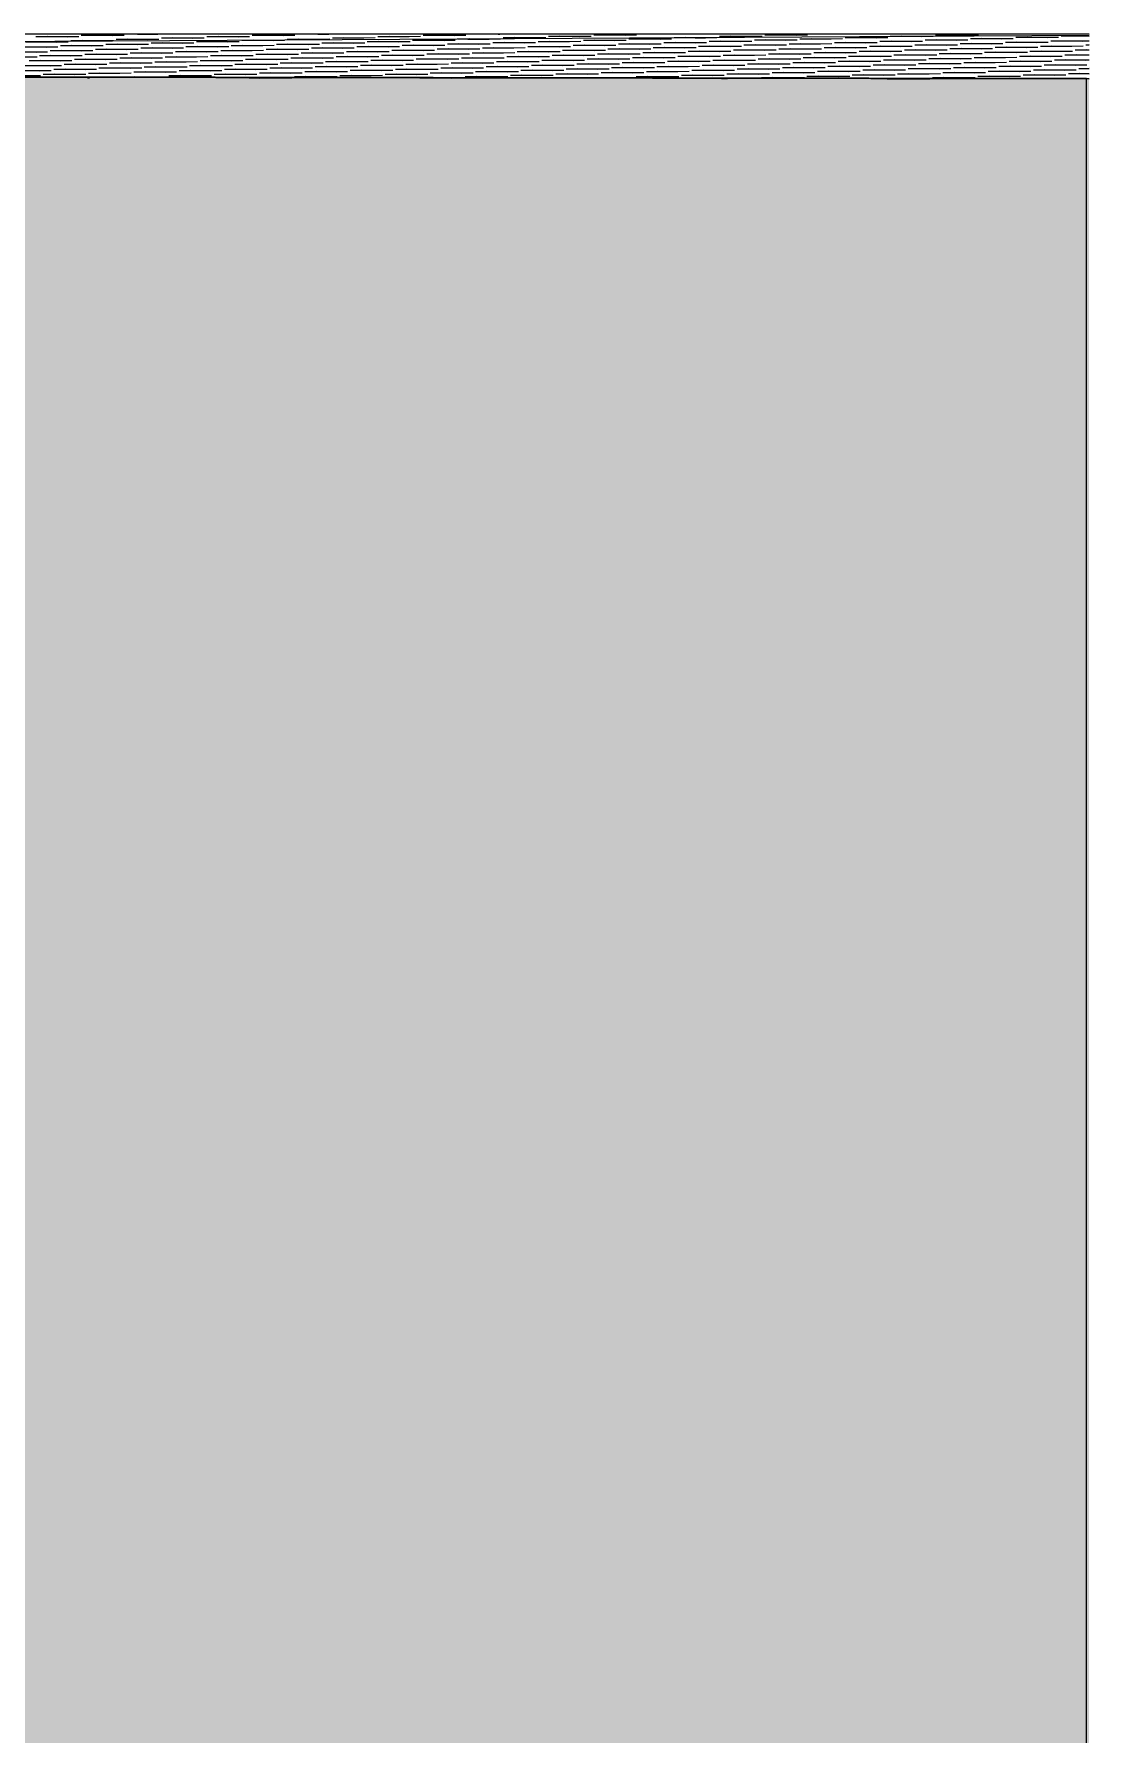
# Model space of a CAD drawing. Header units: millimetres. Extents: x 239748 to 326588, y -19262 to 5561.
# Drawn here: x 276769 to 278833, y -3525 to -200 of the extents above; entities that cross this region are included whole.
import ezdxf

# ---------------------------------------------------------------- set-up
doc = ezdxf.new("R2010")
doc.units = ezdxf.units.MM
doc.header["$MEASUREMENT"] = 0
doc.layers.add('New_2D Drafting - General_Pen_No__1', color=7, linetype='Continuous', lineweight=13)
doc.layers.add('New_Site & Landscape - Terrain_Pen_No__1', color=7, linetype='Continuous', lineweight=13)
for name, color, linetype, lineweight, true_color in [('New_2D Drafting - General_Pen_No__61', 7, 'Continuous', 20, 0x6a6a6a), ('New_Site & Landscape - Terrain_Pen_No__180', 7, 'Continuous', 15, 0xd6cda7), ('New_Site & Landscape - Terrain_Pen_No__93', 7, 'Continuous', 13, 0xa2a233)]:
    doc.layers.add(name, color=color, linetype=linetype, lineweight=lineweight, true_color=true_color)

msp = doc.modelspace()

# ---------------------------------------------------------------- hatches: boundary and pattern name
at = {"layer": 'New_2D Drafting - General_Pen_No__61', "linetype": 'Continuous', "lineweight": 20, "true_color": 0x6a6a6a}
h = msp.add_hatch(dxfattribs=at)
h.set_pattern_fill('Dashed_0001', color=251, style=0, pattern_type=2)
h.set_pattern_definition([(45, (0, 0), (-183.84776, 183.84776), [195, -65]), (45, (7e-14, 183.85), (-183.84776, 183.84776), [195, -65])])
h.paths.add_polyline_path([(239750.0788, -623.3184), (239760.5803, -4753.4379), (239760.5803, -19262.3247), (278828.6527, -19262.3247), (278828.6169, -286.9357), (268610.0254, -272.2694), (266963.5283, -271.0107), (261898.0667, -277.5182), (250285.9898, -219.4916), (248306.7808, -203.641), (242648.744, -453.8141)])
at = {"layer": 'New_Site & Landscape - Terrain_Pen_No__180', "linetype": 'Continuous', "lineweight": 0, "true_color": 0x353329}
msp.add_hatch(color=250, dxfattribs=at).paths.add_polyline_path([(239747.5775, -15138.6962), (278833.3935, -15138.6962), (278833.3935, -288.2314), (266866.4444, -271.275), (264383.6735, -267.1142), (262140.4658, -282.5803), (258357.3867, -255.6815), (251840.7474, -227.8826), (248111.8541, -213.5708), (246133.7175, -287.173), (242881.8612, -438.6115), (239747.5775, -643.0118)])

# ---------------------------------------------------------------- linework, layer by layer
at = {"layer": 'New_2D Drafting - General_Pen_No__1', "color": 7, "linetype": 'Continuous', "lineweight": 13, "flags": 128}
msp.add_lwpolyline([(239750.0788, -623.3184), (239760.5803, -4753.4379), (239760.5803, -19262.3247), (278828.6527, -19262.3247), (278828.6169, -286.9357), (268610.0254, -272.2694), (266963.5283, -271.0107), (261898.0667, -277.5182), (250285.9898, -219.4916), (248306.7808, -203.641), (242648.744, -453.8141)], close=True, dxfattribs=at)
at = {"layer": 'New_Site & Landscape - Terrain_Pen_No__1', "color": 7, "linetype": 'Continuous', "lineweight": 13}
for p, q in [((278833.3935, -202.6577), (266940.4363, -270.8507)), ((278833.3935, -199.8387), (266963.5494, -199.8387)), ((276732.1388, -224.7827), (276815.7248, -224.7225)), ((276732.1388, -224.7827), (276793.5541, -225.3513)), ((276752.5262, -214.9629), (276836.1122, -214.9027)), ((276752.5262, -214.9629), (276813.9415, -215.5315)), ((276769.048, -214.4943), (276774.6969, -214.3295)), ((276772.9135, -204.8053), (276795.0843, -204.1584)), ((276772.9135, -204.8053), (276856.4995, -204.7603)), ((276772.9135, -204.8053), (276834.3288, -205.4072)), ((276800.4343, -232.0873), (276822.605, -231.4585)), ((276800.4343, -232.0873), (276884.0203, -232.0271)), ((276800.4343, -232.0873), (276861.8496, -232.6559)), ((276820.8217, -222.2675), (276842.9924, -221.6387)), ((276820.8217, -222.2675), (276904.4077, -222.2073)), ((276820.8217, -222.2675), (276882.237, -222.8361)), ((276841.209, -212.3886), (276863.3797, -211.7416)), ((276841.209, -212.3886), (276924.795, -212.3435)), ((276841.209, -212.3886), (276902.6243, -212.9905)), ((276861.5964, -202.2175), (276883.7671, -201.5705)), ((276861.5964, -202.2175), (276945.1824, -202.1724)), ((276861.5964, -202.2175), (276923.0117, -202.8194)), ((276889.1172, -229.5721), (276911.2879, -228.9433)), ((276889.1172, -229.5721), (276972.7032, -229.5119)), ((276889.1172, -229.5721), (276950.5325, -230.1407)), ((276909.5045, -219.7523), (276931.6752, -219.1235)), ((276909.5045, -219.7523), (276993.0905, -219.6921)), ((276909.5045, -219.7523), (276970.9198, -220.3209)), ((276929.8919, -209.8007), (276952.0626, -209.1538)), ((276929.8919, -209.8007), (277013.4779, -209.7557)), ((276929.8919, -209.8007), (276991.3072, -210.4026)), ((276971.6284, -199.8388), (277011.6945, -200.2315)), ((276977.8, -227.0569), (276999.9707, -226.4281)), ((276977.8, -227.0569), (277061.386, -226.9967)), ((276977.8, -227.0569), (277039.2153, -227.6255)), ((276998.1874, -217.2371), (277020.3581, -216.6083)), ((276998.1874, -217.2371), (277081.7734, -217.1769)), ((276998.1874, -217.2371), (277059.6027, -217.8057)), ((277018.5747, -207.2129), (277040.7454, -206.5659)), ((277018.5747, -207.2129), (277102.1607, -207.1678)), ((277018.5747, -207.2129), (277079.99, -207.8148)), ((277066.4829, -224.5417), (277088.6536, -223.9129)), ((277066.4829, -224.5417), (277150.0689, -224.4815)), ((277066.4829, -224.5417), (277127.8982, -225.1103)), ((277086.8702, -214.7219), (277109.0409, -214.0931)), ((277086.8702, -214.7219), (277170.4562, -214.6617)), ((277086.8702, -214.7219), (277148.2855, -215.2905)), ((277107.2576, -204.625), (277129.4283, -203.9781)), ((277107.2576, -204.625), (277190.8436, -204.5799)), ((277107.2576, -204.625), (277168.6729, -205.2269)), ((277134.7784, -231.8463), (277156.9491, -231.2175)), ((277134.7784, -231.8463), (277218.3644, -231.7861)), ((277134.7784, -231.8463), (277196.1937, -232.4149)), ((277155.1657, -222.0265), (277177.3364, -221.3977)), ((277155.1657, -222.0265), (277238.7517, -221.9663)), ((277155.1657, -222.0265), (277216.581, -222.5951)), ((277175.5531, -212.2067), (277259.1391, -212.1465)), ((277175.5531, -212.2067), (277177.4611, -212.1526)), ((277175.5531, -212.2067), (277236.9684, -212.7753)), ((277177.4643, -212.1525), (277197.7238, -211.5613)), ((277195.9404, -202.0372), (277218.1111, -201.3902)), ((277195.9404, -202.0372), (277279.5264, -201.9921)), ((277195.9404, -202.0372), (277257.3557, -202.639)), ((277223.4612, -229.3311), (277245.6319, -228.7023)), ((277223.4612, -229.3311), (277307.0472, -229.2709)), ((277223.4612, -229.3311), (277284.8765, -229.8997)), ((277243.8486, -219.5113), (277266.0193, -218.8825)), ((277243.8486, -219.5113), (277327.4346, -219.4511)), ((277243.8486, -219.5113), (277305.2639, -220.0799)), ((277264.2359, -209.6204), (277286.4066, -208.9735)), ((277264.2359, -209.6204), (277347.8219, -209.5754)), ((277264.2359, -209.6204), (277325.6512, -210.2223)), ((277312.1441, -226.8159), (277334.3148, -226.1871)), ((277312.1441, -226.8159), (277395.7301, -226.7557)), ((277312.1441, -226.8159), (277373.5594, -227.3845)), ((277324.3713, -199.8388), (277346.0386, -200.0512)), ((277332.5314, -216.9961), (277354.7021, -216.3673)), ((277332.5314, -216.9961), (277416.1174, -216.9359)), ((277332.5314, -216.9961), (277393.9467, -217.5647)), ((277352.9188, -207.0326), (277375.0895, -206.3856)), ((277352.9188, -207.0326), (277436.5048, -206.9875)), ((277352.9188, -207.0326), (277414.3341, -207.6345)), ((277400.8269, -224.3007), (277422.9976, -223.6719)), ((277400.8269, -224.3007), (277484.4129, -224.2405)), ((277400.8269, -224.3007), (277462.2422, -224.8693)), ((277421.2143, -214.4809), (277443.385, -213.8521)), ((277421.2143, -214.4809), (277504.8003, -214.4207)), ((277421.2143, -214.4809), (277482.6296, -215.0495)), ((277441.6016, -204.4447), (277463.7723, -203.7977)), ((277441.6016, -204.4447), (277525.1876, -204.3996)), ((277441.6016, -204.4447), (277503.0169, -205.0466)), ((277469.1224, -231.6053), (277491.2931, -230.9765)), ((277469.1224, -231.6053), (277552.7084, -231.5451)), ((277469.1224, -231.6053), (277530.5377, -232.1739)), ((277489.5098, -221.7855), (277511.6805, -221.1567)), ((277489.5098, -221.7855), (277573.0958, -221.7253)), ((277489.5098, -221.7855), (277550.9251, -222.3541)), ((277509.8971, -211.9657), (277532.0678, -211.3369)), ((277509.8971, -211.9657), (277593.4831, -211.9055)), ((277509.8971, -211.9657), (277571.3124, -212.5343)), ((277530.2845, -201.8568), (277552.4552, -201.2099)), ((277530.2845, -201.8568), (277613.8705, -201.8118)), ((277530.2845, -201.8568), (277591.6998, -202.4587)), ((277557.8052, -229.0901), (277579.976, -228.4613)), ((277557.8053, -229.0901), (277641.3913, -229.0299)), ((277557.8053, -229.0901), (277619.2206, -229.6587)), ((277578.1926, -219.2703), (277600.3633, -218.6415)), ((277578.1926, -219.2703), (277661.7786, -219.2101)), ((277578.1926, -219.2703), (277639.6079, -219.8389)), ((277598.5799, -209.4401), (277620.7507, -208.7932)), ((277598.5799, -209.4401), (277655.9014, -209.4092)), ((277598.58, -209.4401), (277617.7481, -209.628)), ((277617.7534, -209.628), (277659.9952, -210.0191)), ((277646.4881, -226.5749), (277668.6588, -225.9461)), ((277646.4881, -226.5749), (277730.0741, -226.5147)), ((277646.4881, -226.5749), (277707.9034, -227.1435)), ((277655.9173, -209.4092), (277682.166, -209.3903)), ((277666.8754, -216.7551), (277689.0462, -216.1263)), ((277666.8754, -216.7551), (277750.4615, -216.6949)), ((277666.8754, -216.7551), (277728.2907, -217.3237)), ((277677.1142, -199.8388), (277680.3826, -199.8709)), ((277687.2628, -206.8523), (277709.4335, -206.2053)), ((277687.2628, -206.8523), (277770.8488, -206.8072)), ((277687.2628, -206.8523), (277748.6781, -207.4541)), ((277735.1709, -224.0597), (277757.3417, -223.4309)), ((277735.1709, -224.0597), (277818.757, -223.9995)), ((277735.1709, -224.0597), (277796.5862, -224.6283)), ((277755.5583, -214.2399), (277777.729, -213.6111)), ((277755.5583, -214.2399), (277839.1443, -214.1797)), ((277755.5583, -214.2399), (277816.9736, -214.8085)), ((277775.9456, -204.2644), (277798.1163, -203.6174)), ((277775.9456, -204.2644), (277859.5316, -204.2193)), ((277775.9456, -204.2644), (277837.3609, -204.8663)), ((277803.4664, -231.3643), (277825.6372, -230.7355)), ((277803.4664, -231.3643), (277887.0525, -231.3041)), ((277803.4664, -231.3643), (277864.8817, -231.9329)), ((277823.8538, -221.5445), (277846.0245, -220.9157)), ((277823.8538, -221.5445), (277907.4398, -221.4843)), ((277823.8538, -221.5445), (277885.2691, -222.1131)), ((277844.2411, -211.7247), (277866.4119, -211.0959)), ((277844.2411, -211.7247), (277927.8271, -211.6645)), ((277844.2411, -211.7247), (277905.6564, -212.2933)), ((277864.6285, -201.6765), (277886.7992, -201.0296)), ((277864.6285, -201.6765), (277948.2145, -201.6315)), ((277864.6285, -201.6765), (277926.0438, -202.2784)), ((277892.1493, -228.8491), (277914.32, -228.2203)), ((277892.1493, -228.8491), (277975.7353, -228.7889)), ((277892.1493, -228.8491), (277953.5646, -229.4177)), ((277912.5366, -219.0293), (277934.7073, -218.4005)), ((277912.5366, -219.0293), (277996.1226, -218.9691)), ((277912.5366, -219.0293), (277973.9519, -219.5979)), ((277932.924, -209.2095), (277955.0947, -208.5807)), ((277932.924, -209.2095), (278016.51, -209.1493)), ((277932.924, -209.2095), (277994.3393, -209.7781)), ((277980.8321, -226.3339), (278003.0028, -225.7051)), ((277980.8321, -226.3339), (278064.4181, -226.2737)), ((277980.8321, -226.3339), (278042.2474, -226.9025)), ((278001.2195, -216.5141), (278023.3902, -215.8853)), ((278001.2195, -216.5141), (278084.8055, -216.4539)), ((278001.2195, -216.5141), (278062.6348, -217.0827)), ((278021.6068, -206.6719), (278043.7775, -206.025)), ((278021.6068, -206.6719), (278105.1928, -206.6269)), ((278021.6068, -206.6719), (278062.8281, -207.0759)), ((278062.8338, -207.076), (278083.0221, -207.2629)), ((278069.515, -223.8187), (278091.6857, -223.1899)), ((278069.515, -223.8187), (278153.101, -223.7585)), ((278069.515, -223.8187), (278130.9303, -224.3873)), ((278089.9023, -213.9989), (278112.073, -213.3701)), ((278089.9023, -213.9989), (278173.4883, -213.9387)), ((278089.9023, -213.9989), (278151.3176, -214.5675)), ((278110.2897, -204.0841), (278132.4604, -203.4371)), ((278110.2897, -204.0841), (278193.8757, -204.039)), ((278110.2897, -204.0841), (278171.705, -204.686)), ((278137.8105, -231.1233), (278159.9812, -230.4945)), ((278137.8105, -231.1233), (278221.3965, -231.0631)), ((278137.8105, -231.1233), (278199.2258, -231.6919)), ((278158.1978, -221.3035), (278180.3685, -220.6747)), ((278158.1978, -221.3035), (278241.7838, -221.2433)), ((278158.1978, -221.3035), (278219.6131, -221.8721)), ((278178.5852, -211.4837), (278200.7559, -210.8549)), ((278178.5852, -211.4837), (278262.1712, -211.4235)), ((278178.5852, -211.4837), (278240.0005, -212.0523)), ((278198.9725, -201.4962), (278221.1432, -200.8493)), ((278198.9725, -201.4962), (278282.5585, -201.4511)), ((278198.9725, -201.4962), (278260.3878, -202.0981)), ((278226.4933, -228.6081), (278248.664, -227.9793)), ((278226.4933, -228.6081), (278310.0793, -228.5479)), ((278226.4933, -228.6081), (278287.9086, -229.1767)), ((278246.8807, -218.7883), (278269.0514, -218.1595)), ((278246.8807, -218.7883), (278330.4667, -218.7281)), ((278246.8807, -218.7883), (278308.296, -219.3569)), ((278267.268, -208.9685), (278289.4387, -208.3397)), ((278267.268, -208.9685), (278350.854, -208.9083)), ((278267.268, -208.9685), (278328.6833, -209.5371)), ((278315.1762, -226.0929), (278337.3469, -225.4641)), ((278315.1762, -226.0929), (278398.7622, -226.0327)), ((278315.1762, -226.0929), (278376.5915, -226.6615)), ((278335.5635, -216.2731), (278357.7342, -215.6443)), ((278335.5635, -216.2731), (278419.1495, -216.2129)), ((278335.5635, -216.2731), (278396.9788, -216.8417)), ((278355.9509, -206.4533), (278378.1216, -205.8245)), ((278355.9509, -206.4533), (278439.5369, -206.3931)), ((278355.9509, -206.4533), (278417.3662, -207.0219)), ((278383.4717, -233.3975), (278405.6424, -232.7687)), ((278403.859, -223.5777), (278426.0297, -222.9489)), ((278403.859, -223.5777), (278487.445, -223.5175)), ((278403.859, -223.5777), (278465.2743, -224.1463)), ((278424.2464, -213.7579), (278446.4171, -213.1291)), ((278424.2464, -213.7579), (278507.8324, -213.6977)), ((278424.2464, -213.7579), (278485.6617, -214.3265)), ((278444.6337, -203.9038), (278466.8044, -203.2568)), ((278444.6337, -203.9038), (278528.2197, -203.8587)), ((278444.6337, -203.9038), (278506.049, -204.5057)), ((278472.1545, -230.8823), (278494.3252, -230.2535)), ((278472.1545, -230.8823), (278555.7405, -230.8221)), ((278472.1545, -230.8823), (278533.5698, -231.4509)), ((278492.5419, -221.0625), (278514.7126, -220.4337)), ((278492.5419, -221.0625), (278576.1279, -221.0023)), ((278492.5419, -221.0625), (278553.9572, -221.6311)), ((278512.9292, -211.2427), (278535.0999, -210.6139)), ((278512.9292, -211.2427), (278596.5152, -211.1825)), ((278512.9292, -211.2427), (278574.3445, -211.8113)), ((278533.3166, -201.3159), (278555.4873, -200.6689)), ((278533.3166, -201.3159), (278616.9026, -201.2708)), ((278533.3166, -201.3159), (278594.7318, -201.9178)), ((278560.8374, -228.3671), (278583.0081, -227.7383)), ((278560.8374, -228.3671), (278644.4234, -228.3069)), ((278560.8374, -228.3671), (278622.2526, -228.9357)), ((278581.2247, -218.5473), (278603.3954, -217.9185)), ((278581.2247, -218.5473), (278664.8107, -218.4871)), ((278581.2247, -218.5473), (278642.64, -219.1159)), ((278601.612, -208.7275), (278663.0273, -209.2961)), ((278601.6121, -208.7275), (278623.7828, -208.0987)), ((278601.6121, -208.7275), (278685.1981, -208.6673)), ((278649.5202, -225.8519), (278671.6909, -225.2231)), ((278649.5202, -225.8519), (278733.1062, -225.7917)), ((278649.5202, -225.8519), (278710.9355, -226.4205)), ((278669.9075, -216.0321), (278692.0783, -215.4033)), ((278669.9075, -216.0321), (278731.3228, -216.6007)), ((278669.9076, -216.0321), (278753.4936, -215.9719)), ((278690.2949, -206.2123), (278712.4656, -205.5835)), ((278690.2949, -206.2123), (278773.8809, -206.1521)), ((278690.2949, -206.2123), (278751.7102, -206.7809)), ((278717.8157, -233.1565), (278739.9864, -232.5277)), ((278738.203, -223.3367), (278760.3738, -222.7079)), ((278738.203, -223.3367), (278821.7891, -223.2765)), ((278738.203, -223.3367), (278799.6183, -223.9053)), ((278758.5904, -213.5169), (278780.7611, -212.8881)), ((278758.5904, -213.5169), (278833.3935, -213.463)), ((278758.5904, -213.5169), (278820.0057, -214.0855)), ((278778.9777, -203.6971), (278801.1485, -203.0683)), ((278778.9777, -203.6971), (278833.3935, -203.6579)), ((278778.9777, -203.6971), (278833.3935, -204.2009)), ((278806.4985, -230.6413), (278828.6693, -230.0125)), ((278806.4985, -230.6413), (278833.3935, -230.6219)), ((278806.4985, -230.6413), (278833.3935, -230.8903)), ((278826.8859, -220.8215), (278833.3935, -220.637)), ((278826.8859, -220.8215), (278833.3935, -220.8168)), ((278826.8859, -220.8215), (278833.3935, -220.8818)), ((276691.3641, -244.4223), (276774.9502, -244.3621)), ((276711.7515, -234.6025), (276795.3375, -234.5423)), ((276711.7515, -234.6025), (276773.1668, -235.1711)), ((276739.2723, -261.5468), (276822.8583, -261.4865)), ((276739.2723, -261.5468), (276800.6876, -262.1153)), ((276759.6596, -251.7269), (276781.8303, -251.0981)), ((276759.6596, -251.7269), (276843.2457, -251.6667)), ((276759.6596, -251.7269), (276821.0749, -252.2955)), ((276780.047, -241.9071), (276802.2177, -241.2783)), ((276780.047, -241.9071), (276863.633, -241.8469)), ((276780.047, -241.9071), (276841.4623, -242.4757)), ((276827.9551, -259.0316), (276850.1259, -258.4028)), ((276827.9551, -259.0316), (276911.5411, -258.9713)), ((276827.9551, -259.0316), (276889.3704, -259.6001)), ((276848.3425, -249.2117), (276870.5132, -248.5829)), ((276848.3425, -249.2117), (276931.9285, -249.1515)), ((276848.3425, -249.2117), (276909.7578, -249.7803)), ((276868.7298, -239.3919), (276890.9005, -238.7631)), ((276868.7298, -239.3919), (276952.3158, -239.3317)), ((276868.7298, -239.3919), (276930.1451, -239.9605)), ((276896.2506, -266.3362), (276918.4213, -265.7074)), ((276916.638, -256.5163), (276938.8087, -255.8875)), ((276916.638, -256.5163), (277000.224, -256.4561)), ((276916.638, -256.5163), (276978.0533, -257.0849)), ((276937.0253, -246.6965), (276959.196, -246.0677)), ((276937.0253, -246.6965), (277020.6113, -246.6363)), ((276937.0253, -246.6965), (276998.4406, -247.2651)), ((276957.4127, -236.8767), (276979.5834, -236.2479)), ((276957.4127, -236.8767), (277040.9987, -236.8165)), ((276957.4127, -236.8767), (277018.828, -237.4453)), ((276984.9335, -263.821), (277007.1042, -263.1921)), ((276984.9335, -263.821), (277068.5195, -263.7607)), ((276984.9335, -263.821), (277046.3488, -264.3895)), ((277005.3208, -254.0011), (277027.4915, -253.3723)), ((277005.3208, -254.0011), (277088.9068, -253.9409)), ((277005.3208, -254.0011), (277066.7361, -254.5697)), ((277025.7082, -244.1813), (277047.8789, -243.5525)), ((277025.7082, -244.1813), (277109.2942, -244.1211)), ((277025.7082, -244.1813), (277087.1235, -244.7499)), ((277046.0955, -234.3615), (277068.2662, -233.7327)), ((277046.0955, -234.3615), (277129.6815, -234.3013)), ((277046.0955, -234.3615), (277107.5108, -234.9301)), ((277073.6163, -261.3057), (277095.787, -260.6769)), ((277073.6163, -261.3057), (277157.2023, -261.2455)), ((277073.6163, -261.3057), (277135.0316, -261.8743)), ((277094.0037, -251.4859), (277116.1744, -250.8571)), ((277094.0037, -251.4859), (277177.5897, -251.4257)), ((277094.0037, -251.4859), (277155.419, -252.0545)), ((277114.391, -241.6661), (277136.5617, -241.0373)), ((277114.391, -241.6661), (277197.977, -241.6059)), ((277114.391, -241.6661), (277175.8063, -242.2347)), ((277162.2992, -258.7905), (277184.4699, -258.1617)), ((277162.2992, -258.7905), (277245.8852, -258.7303)), ((277162.2992, -258.7905), (277223.7145, -259.3591)), ((277182.6865, -248.9707), (277204.8572, -248.3419)), ((277182.6865, -248.9707), (277266.2725, -248.9105)), ((277182.6865, -248.9707), (277244.1018, -249.5393)), ((277203.0739, -239.1509), (277225.2446, -238.5221)), ((277203.0739, -239.1509), (277286.6599, -239.0907)), ((277203.0739, -239.1509), (277264.4892, -239.7195)), ((277230.5947, -266.0951), (277252.7654, -265.4663)), ((277250.982, -256.2753), (277273.1527, -255.6465)), ((277250.982, -256.2753), (277334.568, -256.2151)), ((277250.982, -256.2753), (277312.3973, -256.8439)), ((277271.3694, -246.4555), (277293.5401, -245.8267)), ((277271.3694, -246.4555), (277354.9554, -246.3953)), ((277271.3694, -246.4555), (277332.7847, -247.0241)), ((277291.7567, -236.6357), (277313.9274, -236.0069)), ((277291.7567, -236.6357), (277375.3427, -236.5755)), ((277291.7567, -236.6357), (277353.172, -237.2043)), ((277319.2775, -263.5799), (277341.4482, -262.9511)), ((277319.2775, -263.5799), (277402.8635, -263.5197)), ((277319.2775, -263.5799), (277380.6928, -264.1485)), ((277339.6649, -253.7601), (277361.8356, -253.1313)), ((277339.6649, -253.7601), (277423.2509, -253.6999)), ((277339.6649, -253.7601), (277401.0802, -254.3287)), ((277360.0522, -243.9403), (277382.2229, -243.3115)), ((277360.0522, -243.9403), (277443.6382, -243.8801)), ((277360.0522, -243.9403), (277421.4675, -244.5089)), ((277380.4396, -234.1205), (277402.6103, -233.4917)), ((277380.4396, -234.1205), (277464.0256, -234.0603)), ((277380.4396, -234.1205), (277441.8549, -234.6891)), ((277407.9604, -261.0647), (277430.1311, -260.4359)), ((277407.9604, -261.0647), (277491.5464, -261.0045)), ((277407.9604, -261.0647), (277469.3757, -261.6333)), ((277428.3477, -251.2449), (277450.5184, -250.6161)), ((277428.3477, -251.2449), (277511.9337, -251.1847)), ((277428.3477, -251.2449), (277489.763, -251.8135)), ((277448.7351, -241.4251), (277470.9058, -240.7963)), ((277448.7351, -241.4251), (277532.3211, -241.3649)), ((277448.7351, -241.4251), (277510.1504, -241.9937)), ((277496.6432, -258.5495), (277518.8139, -257.9207)), ((277496.6432, -258.5495), (277580.2292, -258.4893)), ((277496.6432, -258.5495), (277558.0585, -259.1181)), ((277517.0306, -248.7297), (277539.2013, -248.1009)), ((277517.0306, -248.7297), (277600.6166, -248.6695)), ((277517.0306, -248.7297), (277578.4459, -249.2983)), ((277537.4179, -238.9099), (277559.5886, -238.2811)), ((277537.4179, -238.9099), (277621.0039, -238.8497)), ((277537.4179, -238.9099), (277598.8332, -239.4785)), ((277564.9387, -265.8541), (277587.1094, -265.2253)), ((277564.9387, -265.8541), (277648.5247, -265.7939)), ((277564.9387, -265.8541), (277626.354, -266.4227)), ((277585.3261, -256.0343), (277607.4968, -255.4055)), ((277585.3261, -256.0343), (277668.9121, -255.9741)), ((277585.3261, -256.0343), (277646.7414, -256.6029)), ((277605.7134, -246.2145), (277627.8841, -245.5857)), ((277605.7134, -246.2145), (277689.2994, -246.1543)), ((277605.7134, -246.2145), (277667.1287, -246.7831)), ((277626.1008, -236.3947), (277648.2715, -235.7659)), ((277626.1008, -236.3947), (277709.6868, -236.3345)), ((277626.1008, -236.3947), (277687.516, -236.9633)), ((277653.6215, -263.3389), (277675.7923, -262.7101)), ((277653.6216, -263.3389), (277737.2076, -263.2787)), ((277653.6216, -263.3389), (277715.0369, -263.9075)), ((277674.0089, -253.5191), (277696.1796, -252.8903)), ((277674.0089, -253.5191), (277757.5949, -253.4589)), ((277674.0089, -253.5191), (277735.4242, -254.0877)), ((277694.3962, -243.6993), (277716.567, -243.0705)), ((277694.3962, -243.6993), (277777.9823, -243.6391)), ((277694.3962, -243.6993), (277755.8115, -244.2679)), ((277714.7836, -233.8795), (277736.9543, -233.2507)), ((277714.7836, -233.8795), (277798.3696, -233.8193)), ((277714.7836, -233.8795), (277776.1989, -234.4481)), ((277742.3044, -260.8237), (277764.4751, -260.1949)), ((277742.3044, -260.8237), (277825.8904, -260.7635)), ((277742.3044, -260.8237), (277803.7197, -261.3923)), ((277762.6917, -251.0039), (277784.8625, -250.3751)), ((277762.6917, -251.0039), (277846.2778, -250.9437)), ((277762.6917, -251.0039), (277824.107, -251.5725)), ((277783.0791, -241.1841), (277805.2498, -240.5553)), ((277783.0791, -241.1841), (277866.6651, -241.1239)), ((277783.0791, -241.1841), (277844.4944, -241.7527)), ((277830.9872, -258.3085), (277853.158, -257.6797)), ((277830.9872, -258.3085), (277914.5733, -258.2483)), ((277830.9872, -258.3085), (277892.4025, -258.8771)), ((277851.3746, -248.4887), (277873.5453, -247.8599)), ((277851.3746, -248.4887), (277934.9606, -248.4285)), ((277851.3746, -248.4887), (277912.7899, -249.0573)), ((277871.7619, -238.6689), (277893.9326, -238.0401)), ((277871.7619, -238.6689), (277955.3479, -238.6087)), ((277871.7619, -238.6689), (277933.1772, -239.2375)), ((277899.2827, -265.6131), (277921.4535, -264.9843)), ((277899.2827, -265.6131), (277982.8688, -265.5529)), ((277899.2827, -265.6131), (277960.698, -266.1817)), ((277919.6701, -255.7933), (277941.8408, -255.1645)), ((277919.6701, -255.7933), (278003.2561, -255.7331)), ((277919.6701, -255.7933), (277981.0854, -256.3619)), ((277940.0574, -245.9735), (277962.2281, -245.3447)), ((277940.0574, -245.9735), (278023.6434, -245.9133)), ((277940.0574, -245.9735), (278001.4727, -246.5421)), ((277960.4448, -236.1537), (277982.6155, -235.5249)), ((277960.4448, -236.1537), (278044.0308, -236.0935)), ((277960.4448, -236.1537), (278021.8601, -236.7223)), ((277987.9656, -263.0979), (278010.1363, -262.4691)), ((277987.9656, -263.0979), (278071.5516, -263.0377)), ((277987.9656, -263.0979), (278049.3809, -263.6665)), ((278008.3529, -253.2781), (278030.5236, -252.6493)), ((278008.3529, -253.2781), (278091.9389, -253.2179)), ((278008.3529, -253.2781), (278069.7682, -253.8467)), ((278028.7403, -243.4583), (278050.911, -242.8295)), ((278028.7403, -243.4583), (278112.3263, -243.3981)), ((278028.7403, -243.4583), (278090.1556, -244.0269)), ((278049.1276, -233.6385), (278071.2983, -233.0097)), ((278049.1276, -233.6385), (278132.7136, -233.5783)), ((278049.1276, -233.6385), (278110.5429, -234.2071)), ((278076.6484, -260.5827), (278098.8191, -259.9539)), ((278076.6484, -260.5827), (278160.2344, -260.5225)), ((278076.6484, -260.5827), (278138.0637, -261.1513)), ((278097.0358, -250.7629), (278119.2065, -250.1341)), ((278097.0358, -250.7629), (278180.6218, -250.7027)), ((278097.0358, -250.7629), (278158.4511, -251.3315)), ((278117.4231, -240.9431), (278139.5938, -240.3143)), ((278117.4231, -240.9431), (278201.0091, -240.8829)), ((278117.4231, -240.9431), (278178.8384, -241.5117)), ((278165.3313, -258.0675), (278187.502, -257.4387)), ((278165.3313, -258.0675), (278248.9173, -258.0073)), ((278165.3313, -258.0675), (278226.7466, -258.6361)), ((278185.7186, -248.2477), (278207.8893, -247.6189)), ((278185.7186, -248.2477), (278269.3046, -248.1875)), ((278185.7186, -248.2477), (278247.1339, -248.8163)), ((278206.106, -238.4279), (278228.2767, -237.7991)), ((278206.106, -238.4279), (278289.692, -238.3677)), ((278206.106, -238.4279), (278267.5213, -238.9965)), ((278233.6268, -265.3721), (278255.7975, -264.7433)), ((278233.6268, -265.3721), (278317.2128, -265.3119)), ((278233.6268, -265.3721), (278295.0421, -265.9407)), ((278254.0141, -255.5523), (278276.1848, -254.9235)), ((278254.0141, -255.5523), (278337.6001, -255.4921)), ((278254.0141, -255.5523), (278315.4294, -256.1209)), ((278274.4015, -245.7325), (278296.5722, -245.1037)), ((278274.4015, -245.7325), (278357.9875, -245.6723)), ((278274.4015, -245.7325), (278335.8168, -246.3011)), ((278294.7888, -235.9127), (278316.9595, -235.2839)), ((278294.7888, -235.9127), (278378.3748, -235.8525)), ((278294.7888, -235.9127), (278356.2041, -236.4813)), ((278322.3096, -262.8569), (278344.4803, -262.2281)), ((278322.3096, -262.8569), (278405.8956, -262.7967)), ((278322.3096, -262.8569), (278383.7249, -263.4255)), ((278342.697, -253.0371), (278364.8677, -252.4083)), ((278342.697, -253.0371), (278426.283, -252.9769)), ((278342.697, -253.0371), (278404.1123, -253.6057)), ((278363.0843, -243.2173), (278385.255, -242.5885)), ((278363.0843, -243.2173), (278446.6703, -243.1571)), ((278363.0843, -243.2173), (278424.4996, -243.7859)), ((278383.4717, -233.3975), (278467.0577, -233.3373)), ((278383.4717, -233.3975), (278444.887, -233.9661)), ((278410.9925, -260.3417), (278433.1632, -259.7129)), ((278410.9925, -260.3417), (278494.5785, -260.2815)), ((278410.9925, -260.3417), (278472.4078, -260.9103)), ((278431.3798, -250.5219), (278453.5505, -249.8931)), ((278431.3798, -250.5219), (278514.9658, -250.4617)), ((278431.3798, -250.5219), (278492.7951, -251.0905)), ((278451.7672, -240.7021), (278473.9379, -240.0733)), ((278451.7672, -240.7021), (278535.3532, -240.6419)), ((278451.7672, -240.7021), (278513.1825, -241.2707)), ((278499.6753, -257.8265), (278521.846, -257.1977)), ((278499.6753, -257.8265), (278583.2613, -257.7663)), ((278499.6753, -257.8265), (278561.0906, -258.3951)), ((278520.0627, -248.0067), (278542.2334, -247.3779)), ((278520.0627, -248.0067), (278603.6487, -247.9465)), ((278520.0627, -248.0067), (278581.478, -248.5753)), ((278540.45, -238.1869), (278562.6207, -237.5581)), ((278540.45, -238.1869), (278624.036, -238.1267)), ((278540.45, -238.1869), (278601.8653, -238.7555)), ((278567.9708, -265.1311), (278590.1415, -264.5023)), ((278567.9708, -265.1311), (278651.5568, -265.0709)), ((278567.9708, -265.1311), (278629.3861, -265.6997)), ((278588.3582, -255.3113), (278610.5289, -254.6825)), ((278588.3582, -255.3113), (278671.9442, -255.2511)), ((278588.3582, -255.3113), (278649.7735, -255.8799)), ((278608.7455, -245.4915), (278630.9162, -244.8627)), ((278608.7455, -245.4915), (278692.3315, -245.4313)), ((278608.7455, -245.4915), (278670.1608, -246.0601)), ((278629.1328, -235.6717), (278651.3036, -235.0429)), ((278629.1328, -235.6717), (278690.5481, -236.2403)), ((278629.1329, -235.6717), (278712.7189, -235.6115)), ((278656.6537, -262.6159), (278678.8244, -261.9871)), ((278656.6537, -262.6159), (278740.2397, -262.5557)), ((278656.6537, -262.6159), (278718.0689, -263.1845)), ((278677.041, -252.7961), (278699.2117, -252.1673)), ((278677.041, -252.7961), (278760.627, -252.7359)), ((278677.041, -252.7961), (278738.4563, -253.3647)), ((278697.4283, -242.9763), (278781.0144, -242.9161)), ((278697.4283, -242.9763), (278758.8436, -243.5449)), ((278697.4284, -242.9763), (278719.5991, -242.3475)), ((278717.8157, -233.1565), (278801.4017, -233.0963)), ((278717.8157, -233.1565), (278779.231, -233.7251)), ((278745.3365, -260.1007), (278767.5072, -259.4719)), ((278745.3365, -260.1007), (278828.9225, -260.0405)), ((278745.3365, -260.1007), (278806.7518, -260.6693)), ((278765.7238, -250.2809), (278787.8946, -249.6521)), ((278765.7238, -250.2809), (278827.1391, -250.8495)), ((278765.7239, -250.2809), (278833.3935, -250.2321)), ((278786.1112, -240.4611), (278808.2819, -239.8323)), ((278786.1112, -240.4611), (278833.3935, -240.427)), ((278786.1112, -240.4611), (278833.3935, -240.8988)), ((276698.4976, -281.1864), (276782.0836, -281.1261)), ((276718.8849, -271.3666), (276802.471, -271.3063)), ((276718.8849, -271.3666), (276780.3002, -271.9351)), ((276787.1804, -278.6712), (276809.3512, -278.0424)), ((276787.1804, -278.6712), (276870.7665, -278.6109)), ((276787.1804, -278.6712), (276848.5957, -279.2397)), ((276807.5678, -268.8514), (276829.7385, -268.2226)), ((276807.5678, -268.8514), (276891.1538, -268.7911)), ((276807.5678, -268.8514), (276868.9831, -269.4199)), ((276873.8438, -285.4548), (276877.6466, -285.347)), ((276875.8633, -276.156), (276898.034, -275.5272)), ((276875.8633, -276.156), (276959.4493, -276.0957)), ((276875.8633, -276.156), (276937.2786, -276.7245)), ((276896.2506, -266.3362), (276979.8366, -266.2759)), ((276896.2506, -266.3362), (276957.6659, -266.9047)), ((276944.1588, -283.4606), (276966.3295, -282.8318)), ((276944.1588, -283.4606), (277027.7448, -283.4003)), ((276944.1588, -283.4606), (277005.5741, -284.0291)), ((276964.5461, -273.6408), (276986.7168, -273.012)), ((276964.5461, -273.6408), (277048.1321, -273.5805)), ((276964.5461, -273.6408), (277025.9614, -274.2093)), ((277032.8416, -280.9454), (277055.0123, -280.3166)), ((277032.8416, -280.9454), (277116.4276, -280.8851)), ((277032.8416, -280.9454), (277094.2569, -281.5139)), ((277053.229, -271.1256), (277075.3997, -270.4968)), ((277053.229, -271.1256), (277136.815, -271.0653)), ((277053.229, -271.1256), (277114.6443, -271.6941)), ((277121.5245, -278.4302), (277143.6952, -277.8014)), ((277121.5245, -278.4302), (277205.1105, -278.3699)), ((277121.5245, -278.4302), (277182.9398, -278.9987)), ((277141.9118, -268.6103), (277164.0825, -267.9815)), ((277141.9118, -268.6103), (277225.4978, -268.5501)), ((277141.9118, -268.6103), (277203.3271, -269.1789)), ((277189.82, -285.7348), (277211.9907, -285.106)), ((277189.82, -285.7348), (277273.406, -285.6745)), ((277189.82, -285.7348), (277211.2189, -285.9329)), ((277210.2073, -275.915), (277232.378, -275.2862)), ((277210.2073, -275.915), (277293.7933, -275.8547)), ((277210.2073, -275.915), (277271.6226, -276.4835)), ((277230.5947, -266.0951), (277314.1807, -266.0349)), ((277230.5947, -266.0951), (277292.01, -266.6637)), ((277278.5028, -283.2196), (277300.6735, -282.5908)), ((277278.5028, -283.2196), (277362.0888, -283.1593)), ((277278.5028, -283.2196), (277339.9181, -283.7881)), ((277298.8902, -273.3997), (277321.0609, -272.7709)), ((277298.8902, -273.3997), (277382.4762, -273.3395)), ((277298.8902, -273.3997), (277360.3055, -273.9683)), ((277367.1857, -280.7044), (277389.3564, -280.0755)), ((277367.1857, -280.7044), (277450.7717, -280.6441)), ((277367.1857, -280.7044), (277428.601, -281.2729)), ((277387.573, -270.8845), (277409.7437, -270.2557)), ((277387.573, -270.8845), (277471.159, -270.8243)), ((277387.573, -270.8845), (277448.9883, -271.4531)), ((277455.8685, -278.1891), (277478.0392, -277.5603)), ((277455.8685, -278.1891), (277539.4545, -278.1289)), ((277455.8685, -278.1891), (277517.2838, -278.7577)), ((277476.2559, -268.3693), (277498.4266, -267.7405)), ((277476.2559, -268.3693), (277559.8419, -268.3091)), ((277476.2559, -268.3693), (277537.6712, -268.9379)), ((277524.164, -285.4937), (277546.3347, -284.8649)), ((277524.164, -285.4937), (277607.75, -285.4335)), ((277524.164, -285.4937), (277585.5793, -286.0623)), ((277544.5514, -275.6739), (277566.7221, -275.0451)), ((277544.5514, -275.6739), (277628.1374, -275.6137)), ((277544.5514, -275.6739), (277605.9667, -276.2425)), ((277612.8469, -282.9785), (277635.0176, -282.3497)), ((277612.8469, -282.9785), (277696.4329, -282.9183)), ((277612.8469, -282.9785), (277674.2622, -283.5471)), ((277633.2342, -273.1587), (277655.4049, -272.5299)), ((277633.2342, -273.1587), (277716.8202, -273.0985)), ((277633.2342, -273.1587), (277694.6495, -273.7273)), ((277701.5297, -280.4633), (277723.7004, -279.8345)), ((277701.5297, -280.4633), (277785.1157, -280.4031)), ((277701.5297, -280.4633), (277762.945, -281.0319)), ((277721.9171, -270.6435), (277744.0878, -270.0147)), ((277721.9171, -270.6435), (277805.5031, -270.5833)), ((277721.9171, -270.6435), (277783.3323, -271.2121)), ((277790.2125, -277.9481), (277812.3833, -277.3193)), ((277790.2125, -277.9481), (277873.7986, -277.8879)), ((277790.2125, -277.9481), (277851.6278, -278.5167)), ((277810.5999, -268.1283), (277832.7706, -267.4995)), ((277810.5999, -268.1283), (277894.1859, -268.0681)), ((277810.5999, -268.1283), (277872.0152, -268.6969)), ((277858.508, -285.2527), (277880.6788, -284.6239)), ((277858.508, -285.2527), (277942.0941, -285.1925)), ((277858.508, -285.2527), (277919.9233, -285.8213)), ((277878.8954, -275.4329), (277901.0661, -274.8041)), ((277878.8954, -275.4329), (277962.4814, -275.3727)), ((277878.8954, -275.4329), (277940.3107, -276.0015)), ((277947.1909, -282.7375), (277969.3616, -282.1087)), ((277947.1909, -282.7375), (278030.7769, -282.6773)), ((277947.1909, -282.7375), (278008.6062, -283.3061)), ((277967.5782, -272.9177), (277989.7489, -272.2889)), ((277967.5782, -272.9177), (278051.1642, -272.8575)), ((277967.5782, -272.9177), (278028.9935, -273.4863)), ((278035.8737, -280.2223), (278058.0444, -279.5935)), ((278035.8737, -280.2223), (278119.4597, -280.1621)), ((278035.8737, -280.2223), (278097.289, -280.7909)), ((278056.2611, -270.4025), (278078.4318, -269.7737)), ((278056.2611, -270.4025), (278139.8471, -270.3423)), ((278056.2611, -270.4025), (278117.6764, -270.9711)), ((278115.2119, -287.2138), (278126.3399, -286.8981)), ((278124.5566, -277.7071), (278146.7273, -277.0783)), ((278124.5566, -277.7071), (278208.1426, -277.6469)), ((278124.5566, -277.7071), (278185.9719, -278.2757)), ((278144.9439, -267.8873), (278167.1146, -267.2585)), ((278144.9439, -267.8873), (278228.5299, -267.8271)), ((278144.9439, -267.8873), (278206.3592, -268.4559)), ((278192.8521, -285.0117), (278215.0228, -284.3829)), ((278192.8521, -285.0117), (278276.4381, -284.9515)), ((278192.8521, -285.0117), (278254.2674, -285.5803)), ((278213.2394, -275.1919), (278235.4101, -274.5631)), ((278213.2394, -275.1919), (278296.8254, -275.1317)), ((278213.2394, -275.1919), (278274.6547, -275.7605)), ((278281.5349, -282.4965), (278303.7056, -281.8677)), ((278281.5349, -282.4965), (278365.1209, -282.4363)), ((278281.5349, -282.4965), (278342.9502, -283.0651)), ((278301.9223, -272.6767), (278324.093, -272.0479)), ((278301.9223, -272.6767), (278385.5083, -272.6165)), ((278301.9223, -272.6767), (278363.3376, -273.2453)), ((278370.2178, -279.9813), (278392.3885, -279.3525)), ((278370.2178, -279.9813), (278453.8038, -279.9211)), ((278370.2178, -279.9813), (278431.6331, -280.5499)), ((278390.6051, -270.1615), (278412.7758, -269.5327)), ((278390.6051, -270.1615), (278474.1911, -270.1013)), ((278390.6051, -270.1615), (278452.0204, -270.7301)), ((278438.5133, -287.2859), (278460.684, -286.6571)), ((278438.5133, -287.2859), (278522.0993, -287.2257)), ((278438.5133, -287.2859), (278487.7335, -287.7416)), ((278458.9006, -277.4661), (278481.0713, -276.8373)), ((278458.9006, -277.4661), (278542.4866, -277.4059)), ((278458.9006, -277.4661), (278520.3159, -278.0347)), ((278479.288, -267.6463), (278501.4587, -267.0175)), ((278479.288, -267.6463), (278562.874, -267.5861)), ((278479.288, -267.6463), (278540.7033, -268.2149)), ((278527.1961, -284.7707), (278549.3668, -284.1419)), ((278527.1961, -284.7707), (278610.7821, -284.7105)), ((278527.1961, -284.7707), (278588.6114, -285.3393)), ((278547.5835, -274.9509), (278569.7542, -274.3221)), ((278547.5835, -274.9509), (278631.1695, -274.8907)), ((278547.5835, -274.9509), (278608.9988, -275.5195)), ((278615.879, -282.2555), (278638.0497, -281.6267)), ((278615.879, -282.2555), (278699.465, -282.1953)), ((278615.879, -282.2555), (278677.2943, -282.8241)), ((278636.2663, -272.4357), (278658.437, -271.8069)), ((278636.2663, -272.4357), (278719.8523, -272.3755)), ((278636.2663, -272.4357), (278697.6816, -273.0043)), ((278704.5618, -279.7403), (278726.7325, -279.1115)), ((278704.5618, -279.7403), (278788.1478, -279.6801)), ((278704.5618, -279.7403), (278765.9771, -280.3089)), ((278724.9491, -269.9205), (278747.1199, -269.2917)), ((278724.9491, -269.9205), (278786.3644, -270.4891)), ((278724.9492, -269.9205), (278808.5352, -269.8603)), ((278772.8573, -287.0449), (278795.028, -286.4161)), ((278772.8573, -287.0449), (278833.3935, -287.0013)), ((278772.8573, -287.0449), (278833.3935, -287.6053)), ((278793.2446, -277.2251), (278833.3935, -277.1962)), ((278793.2446, -277.2251), (278833.3935, -277.5968)), ((278793.2447, -277.2251), (278815.4154, -276.5963)), ((278813.632, -267.4053), (278833.3935, -266.8449)), ((278813.632, -267.4053), (278833.3935, -267.3911)), ((278813.632, -267.4053), (278833.3935, -267.5883))]:
    msp.add_line(p, q, dxfattribs=at)
at = {"layer": 'New_Site & Landscape - Terrain_Pen_No__93', "color": 55, "linetype": 'Continuous', "lineweight": 13, "true_color": 0xa2a233, "flags": 128}
msp.add_lwpolyline([(278833.3935, -288.2314), (266866.4444, -271.275), (264383.6735, -267.1142), (262140.4658, -282.5803), (258357.3867, -255.6815), (251840.7474, -227.8826), (248111.8541, -213.5708), (246133.7175, -287.173), (242881.8612, -438.6115), (239747.5775, -643.0118)], dxfattribs=at)

doc.saveas('drawing.dxf')
